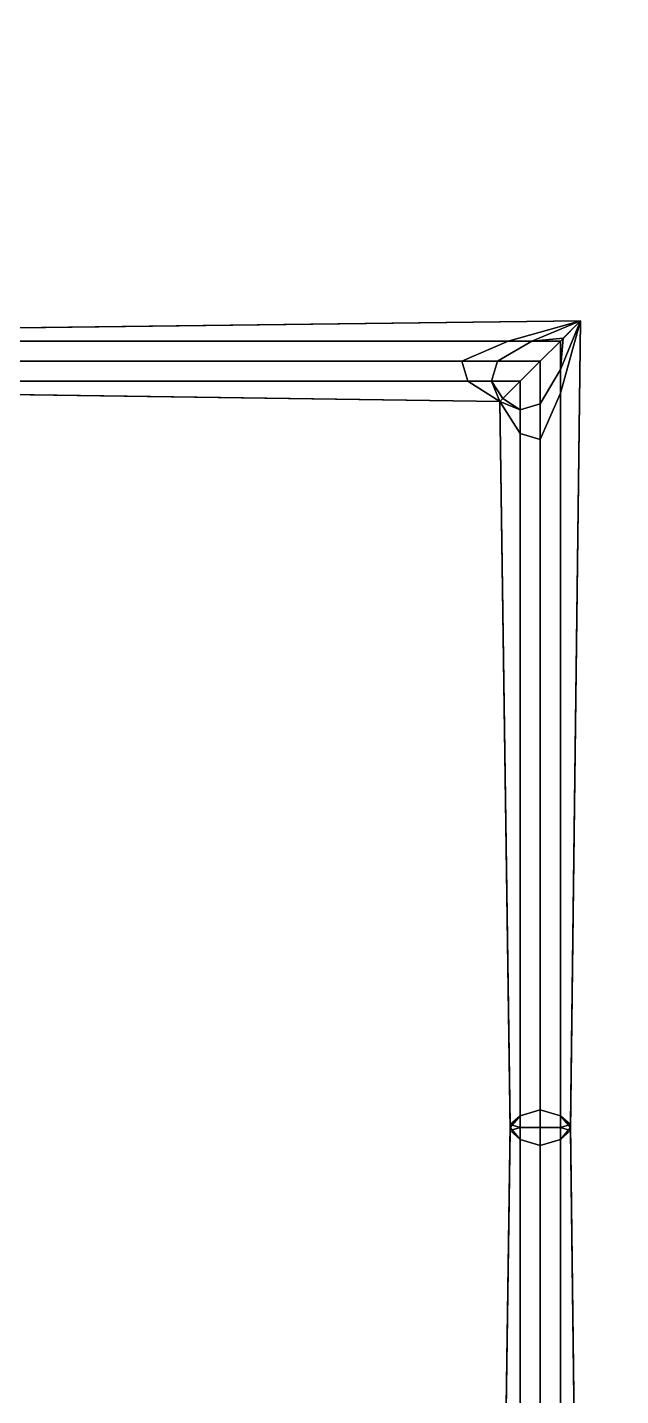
# Model space of a CAD drawing. Extents: x -9.3 to 15.5, y -7 to 5.4.
# Drawn here: x -1.261 to -0.486, y -1.682 to 0.104 of the extents above; entities that cross this region are included whole.
import ezdxf

# ---------------------------------------------------------------- set-up
doc = ezdxf.new("R2010")
doc.units = 0

msp = doc.modelspace()

# ---------------------------------------------------------------- linework, layer by layer
for points in [[(5.2088, -5.8, 10.2), (5.2088, 4.8, 10.2), (-8.3912, 4.8, 10.2), (-8.3912, -5.8, 10.2)], [(-0.4291, 0.1675, 11.0716), (-2.7534, 0.1675, 11.0716), (-2.7534, -2.8311, 11.0716), (-0.4291, -2.8311, 11.0716)], [(-1.6068, -0.3056, 15.7319), (-1.5912, -0.2924, 15.7763), (-0.5387, -0.2793, 14.2273), (-0.6332, -0.3056, 14.2644)], [(-1.6068, -0.3056, 12.6338), (-1.5912, -0.2924, 12.6782), (-0.5387, -0.2793, 11.1292), (-0.6332, -0.3056, 11.1663)], [(-1.6068, -0.3056, 18.83), (-1.5912, -0.2924, 18.8744), (-0.5387, -0.2793, 17.3254), (-0.6332, -0.3056, 17.3625)], [(-1.6068, -0.3056, 17.3625), (-0.6332, -0.3056, 17.3625), (-0.5387, -0.2793, 17.3254), (-1.5912, -0.2924, 17.3254)], [(-1.6068, -0.3056, 11.1663), (-0.6332, -0.3056, 11.1663), (-0.5387, -0.2793, 11.1292), (-1.5951, -0.2924, 11.1292)], [(-1.6068, -0.3056, 14.2644), (-0.6332, -0.3056, 14.2644), (-0.5387, -0.2793, 14.2273), (-1.5912, -0.2924, 14.2273)], [(-1.5912, -0.3056, 11.092), (-1.5951, -0.2924, 11.1292), (-0.5387, -0.2793, 11.1292), (-0.565, -0.3056, 11.092)], [(-1.5757, -0.3056, 18.9189), (-0.6021, -0.3056, 17.4514), (-0.5387, -0.2793, 17.3254), (-1.5912, -0.2924, 18.8744)], [(-1.5757, -0.3056, 15.8208), (-0.6021, -0.3056, 14.3533), (-0.5387, -0.2793, 14.2273), (-1.5912, -0.2924, 15.7763)], [(-1.5757, -0.3056, 12.7227), (-0.6021, -0.3056, 11.2552), (-0.5387, -0.2793, 11.1292), (-1.5912, -0.2924, 12.6782)], [(-1.5912, -0.3056, 20.4607), (-0.565, -0.3056, 20.4607), (-0.5387, -0.2793, 20.4235), (-1.5874, -0.2924, 20.4235)], [(-1.5757, -0.3056, 14.1901), (-1.5912, -0.2924, 14.2273), (-0.5387, -0.2793, 14.2273), (-0.6021, -0.3056, 14.1901)], [(-1.5757, -0.3056, 17.2882), (-1.5912, -0.2924, 17.3254), (-0.5387, -0.2793, 17.3254), (-0.6021, -0.3056, 17.2882)], [(-1.5757, -0.3056, 20.3864), (-1.5874, -0.2924, 20.4235), (-0.5387, -0.2793, 20.4235), (-0.6021, -0.3056, 20.3864)], [(-0.6021, -0.3056, 15.8208), (-0.6021, -0.3056, 17.2882), (-0.5387, -0.2793, 17.3254), (-0.5611, -0.3017, 15.7986)], [(-0.6021, -0.3056, 15.8208), (-0.5611, -0.3017, 15.7986), (-0.5387, -0.2793, 14.2273), (-0.6021, -0.3056, 14.3533)], [(-0.6021, -0.3056, 12.7227), (-0.6021, -0.3056, 14.1901), (-0.5387, -0.2793, 14.2273), (-0.5611, -0.3017, 12.7004)], [(-0.6021, -0.3056, 12.7227), (-0.5611, -0.3017, 12.7004), (-0.5387, -0.2793, 11.1292), (-0.6021, -0.3056, 11.2552)], [(-0.6021, -0.3056, 18.9189), (-0.6021, -0.3056, 20.3864), (-0.5387, -0.2793, 20.4235), (-0.5611, -0.3017, 18.8967)], [(-0.6021, -0.3056, 18.9189), (-0.5611, -0.3017, 18.8967), (-0.5387, -0.2793, 17.3254), (-0.6021, -0.3056, 17.4514)], [(-0.565, -1.3163, 17.2882), (-0.565, -0.3427, 17.2882), (-0.5387, -0.2793, 17.3254), (-0.5518, -1.3318, 17.3254)], [(-0.565, -1.3163, 14.1901), (-0.565, -0.3427, 14.1901), (-0.5387, -0.2793, 14.2273), (-0.5518, -1.3318, 14.2273)], [(-0.565, -1.3474, 14.2644), (-0.5518, -1.3318, 14.2273), (-0.5387, -0.2793, 14.2273), (-0.565, -0.3738, 14.2644)], [(-0.565, -0.3427, 15.8208), (-0.565, -0.3427, 14.3533), (-0.5387, -0.2793, 14.2273), (-0.5611, -0.3017, 15.7986)], [(-0.565, -0.3427, 15.8208), (-0.5611, -0.3017, 15.7986), (-0.5387, -0.2793, 17.3254), (-0.565, -0.3427, 17.2882)], [(-0.565, -1.3318, 11.092), (-0.565, -0.3056, 11.092), (-0.5387, -0.2793, 11.1292), (-0.5518, -1.3357, 11.1292)], [(-0.565, -1.3163, 15.8208), (-0.5518, -1.3318, 15.7763), (-0.5387, -0.2793, 14.2273), (-0.565, -0.3427, 14.3533)], [(-0.565, -1.3163, 12.7227), (-0.5518, -1.3318, 12.6782), (-0.5387, -0.2793, 11.1292), (-0.565, -0.3427, 11.2552)], [(-0.565, -1.3474, 11.1663), (-0.5518, -1.3357, 11.1292), (-0.5387, -0.2793, 11.1292), (-0.565, -0.3738, 11.1663)], [(-0.565, -1.3474, 17.3625), (-0.5518, -1.3318, 17.3254), (-0.5387, -0.2793, 17.3254), (-0.565, -0.3738, 17.3625)], [(-0.565, -0.3427, 12.7227), (-0.565, -0.3427, 11.2552), (-0.5387, -0.2793, 11.1292), (-0.5611, -0.3017, 12.7004)], [(-0.565, -0.3427, 12.7227), (-0.5611, -0.3017, 12.7004), (-0.5387, -0.2793, 14.2273), (-0.565, -0.3427, 14.1901)], [(-0.565, -1.3474, 15.7319), (-0.565, -0.3738, 14.2644), (-0.5387, -0.2793, 14.2273), (-0.5518, -1.3318, 15.7763)], [(-0.565, -1.3474, 12.6338), (-0.565, -0.3738, 11.1663), (-0.5387, -0.2793, 11.1292), (-0.5518, -1.3318, 12.6782)], [(-0.565, -1.3318, 20.4607), (-0.5518, -1.3279, 20.4235), (-0.5387, -0.2793, 20.4235), (-0.565, -0.3056, 20.4607)], [(-0.565, -1.3163, 20.3864), (-0.565, -0.3427, 20.3864), (-0.5387, -0.2793, 20.4235), (-0.5518, -1.3279, 20.4235)], [(-0.565, -1.3474, 18.83), (-0.565, -0.3738, 17.3625), (-0.5387, -0.2793, 17.3254), (-0.5518, -1.3318, 18.8744)], [(-0.565, -1.3163, 18.9189), (-0.5518, -1.3318, 18.8744), (-0.5387, -0.2793, 17.3254), (-0.565, -0.3427, 17.4514)], [(-0.565, -0.3427, 18.9189), (-0.565, -0.3427, 17.4514), (-0.5387, -0.2793, 17.3254), (-0.5611, -0.3017, 18.8967)], [(-0.565, -0.3427, 18.9189), (-0.5611, -0.3017, 18.8967), (-0.5387, -0.2793, 20.4235), (-0.565, -0.3427, 20.3864)], [(-1.6068, -0.3056, 15.7319), (-0.6332, -0.3056, 14.2644), (-0.6935, -0.3318, 14.283), (-1.6145, -0.3318, 15.7097)], [(-1.6068, -0.3056, 12.6338), (-0.6332, -0.3056, 11.1663), (-0.6935, -0.3318, 11.1849), (-1.6145, -0.3318, 12.6115)], [(-1.6068, -0.3056, 18.83), (-0.6332, -0.3056, 17.3625), (-0.6935, -0.3318, 17.3811), (-1.6145, -0.3318, 18.8078)], [(-1.6068, -0.3056, 17.3625), (-1.6145, -0.3318, 17.3811), (-0.6935, -0.3318, 17.3811), (-0.6332, -0.3056, 17.3625)], [(-1.6068, -0.3056, 11.1663), (-1.6145, -0.3318, 11.1849), (-0.6935, -0.3318, 11.1849), (-0.6332, -0.3056, 11.1663)], [(-1.6068, -0.3056, 14.2644), (-1.6145, -0.3318, 14.283), (-0.6935, -0.3318, 14.283), (-0.6332, -0.3056, 14.2644)], [(-1.5912, -0.3056, 11.092), (-0.565, -0.3056, 11.092), (-0.5912, -0.3318, 11.0734), (-1.5912, -0.3318, 11.0734)], [(-1.5912, -0.3056, 20.4607), (-1.5912, -0.3318, 20.4792), (-0.5912, -0.3318, 20.4792), (-0.565, -0.3056, 20.4607)], [(-1.5757, -0.3056, 18.9189), (-1.5679, -0.3318, 18.9411), (-0.647, -0.3318, 17.5145), (-0.6021, -0.3056, 17.4514)], [(-1.5757, -0.3056, 15.8208), (-1.5679, -0.3318, 15.843), (-0.647, -0.3318, 14.4163), (-0.6021, -0.3056, 14.3533)], [(-1.5757, -0.3056, 12.7227), (-1.5679, -0.3318, 12.7449), (-0.647, -0.3318, 11.3182), (-0.6021, -0.3056, 11.2552)], [(-1.5757, -0.3056, 20.3864), (-0.6021, -0.3056, 20.3864), (-0.647, -0.3318, 20.3678), (-1.5679, -0.3318, 20.3678)], [(-1.5757, -0.3056, 14.1901), (-0.6021, -0.3056, 14.1901), (-0.647, -0.3318, 14.1715), (-1.5679, -0.3318, 14.1715)], [(-1.5757, -0.3056, 17.2882), (-0.6021, -0.3056, 17.2882), (-0.647, -0.3318, 17.2697), (-1.5679, -0.3318, 17.2697)], [(-0.6021, -0.3056, 15.8208), (-0.6021, -0.3056, 14.3533), (-0.647, -0.3318, 14.4163), (-0.647, -0.3318, 15.843)], [(-0.6021, -0.3056, 15.8208), (-0.647, -0.3318, 15.843), (-0.647, -0.3318, 17.2697), (-0.6021, -0.3056, 17.2882)], [(-0.6021, -0.3056, 12.7227), (-0.6021, -0.3056, 11.2552), (-0.647, -0.3318, 11.3182), (-0.647, -0.3318, 12.7449)], [(-0.6021, -0.3056, 12.7227), (-0.647, -0.3318, 12.7449), (-0.647, -0.3318, 14.1715), (-0.6021, -0.3056, 14.1901)], [(-0.6021, -0.3056, 18.9189), (-0.6021, -0.3056, 17.4514), (-0.647, -0.3318, 17.5145), (-0.647, -0.3318, 18.9411)], [(-0.6021, -0.3056, 18.9189), (-0.647, -0.3318, 18.9411), (-0.647, -0.3318, 20.3678), (-0.6021, -0.3056, 20.3864)], [(-0.565, -1.3318, 11.092), (-0.5912, -1.3318, 11.0734), (-0.5912, -0.3318, 11.0734), (-0.565, -0.3056, 11.092)], [(-0.565, -1.3318, 20.4607), (-0.565, -0.3056, 20.4607), (-0.5912, -0.3318, 20.4792), (-0.5912, -1.3318, 20.4792)], [(-1.6068, -0.3581, 15.7319), (-1.6145, -0.3318, 15.7097), (-0.6935, -0.3318, 14.283), (-0.6857, -0.3581, 14.2644)], [(-1.6068, -0.3581, 12.6338), (-1.6145, -0.3318, 12.6115), (-0.6935, -0.3318, 11.1849), (-0.6857, -0.3581, 11.1663)], [(-1.6068, -0.3581, 18.83), (-1.6145, -0.3318, 18.8078), (-0.6935, -0.3318, 17.3811), (-0.6857, -0.3581, 17.3625)], [(-1.6068, -0.3581, 17.3625), (-0.6857, -0.3581, 17.3625), (-0.6935, -0.3318, 17.3811), (-1.6145, -0.3318, 17.3811)], [(-1.6068, -0.3581, 11.1663), (-0.6857, -0.3581, 11.1663), (-0.6935, -0.3318, 11.1849), (-1.6145, -0.3318, 11.1849)], [(-1.6068, -0.3581, 14.2644), (-0.6857, -0.3581, 14.2644), (-0.6935, -0.3318, 14.283), (-1.6145, -0.3318, 14.283)], [(-1.5912, -0.3581, 11.092), (-1.5912, -0.3318, 11.0734), (-0.5912, -0.3318, 11.0734), (-0.6175, -0.3581, 11.092)], [(-1.5912, -0.3581, 20.4607), (-0.6175, -0.3581, 20.4607), (-0.5912, -0.3318, 20.4792), (-1.5912, -0.3318, 20.4792)], [(-1.5757, -0.3581, 18.9189), (-0.6547, -0.3581, 17.4514), (-0.647, -0.3318, 17.5145), (-1.5679, -0.3318, 18.9411)], [(-1.5757, -0.3581, 15.8208), (-0.6547, -0.3581, 14.3533), (-0.647, -0.3318, 14.4163), (-1.5679, -0.3318, 15.843)], [(-1.5757, -0.3581, 12.7227), (-0.6547, -0.3581, 11.2552), (-0.647, -0.3318, 11.3182), (-1.5679, -0.3318, 12.7449)], [(-1.5757, -0.3581, 20.3864), (-1.5679, -0.3318, 20.3678), (-0.647, -0.3318, 20.3678), (-0.6547, -0.3581, 20.3864)], [(-1.5757, -0.3581, 14.1901), (-1.5679, -0.3318, 14.1715), (-0.647, -0.3318, 14.1715), (-0.6547, -0.3581, 14.1901)], [(-1.5757, -0.3581, 17.2882), (-1.5679, -0.3318, 17.2697), (-0.647, -0.3318, 17.2697), (-0.6547, -0.3581, 17.2882)], [(-0.6547, -0.3581, 15.8208), (-0.6547, -0.3581, 17.2882), (-0.647, -0.3318, 17.2697), (-0.647, -0.3318, 15.843)], [(-0.6547, -0.3581, 15.8208), (-0.647, -0.3318, 15.843), (-0.647, -0.3318, 14.4163), (-0.6547, -0.3581, 14.3533)], [(-0.6547, -0.3581, 12.7227), (-0.6547, -0.3581, 14.1901), (-0.647, -0.3318, 14.1715), (-0.647, -0.3318, 12.7449)], [(-0.6547, -0.3581, 12.7227), (-0.647, -0.3318, 12.7449), (-0.647, -0.3318, 11.3182), (-0.6547, -0.3581, 11.2552)], [(-0.6547, -0.3581, 18.9189), (-0.6547, -0.3581, 20.3864), (-0.647, -0.3318, 20.3678), (-0.647, -0.3318, 18.9411)], [(-0.6547, -0.3581, 18.9189), (-0.647, -0.3318, 18.9411), (-0.647, -0.3318, 17.5145), (-0.6547, -0.3581, 17.4514)], [(-0.6175, -1.3318, 11.092), (-0.6175, -0.3581, 11.092), (-0.5912, -0.3318, 11.0734), (-0.5912, -1.3318, 11.0734)], [(-0.6175, -1.3318, 20.4607), (-0.5912, -1.3318, 20.4792), (-0.5912, -0.3318, 20.4792), (-0.6175, -0.3581, 20.4607)], [(-0.565, -1.3163, 17.2882), (-0.5912, -1.3085, 17.2697), (-0.5912, -0.3876, 17.2697), (-0.565, -0.3427, 17.2882)], [(-0.565, -1.3163, 14.1901), (-0.5912, -1.3085, 14.1715), (-0.5912, -0.3876, 14.1715), (-0.565, -0.3427, 14.1901)], [(-0.565, -0.3427, 15.8208), (-0.565, -0.3427, 17.2882), (-0.5912, -0.3876, 17.2697), (-0.5912, -0.3876, 15.843)], [(-0.565, -0.3427, 15.8208), (-0.5912, -0.3876, 15.843), (-0.5912, -0.3876, 14.4163), (-0.565, -0.3427, 14.3533)], [(-0.565, -1.3163, 15.8208), (-0.565, -0.3427, 14.3533), (-0.5912, -0.3876, 14.4163), (-0.5912, -1.3085, 15.843)], [(-0.565, -1.3163, 12.7227), (-0.565, -0.3427, 11.2552), (-0.5912, -0.3876, 11.3182), (-0.5912, -1.3085, 12.7449)], [(-0.565, -0.3427, 12.7227), (-0.565, -0.3427, 14.1901), (-0.5912, -0.3876, 14.1715), (-0.5912, -0.3876, 12.7449)], [(-0.565, -0.3427, 12.7227), (-0.5912, -0.3876, 12.7449), (-0.5912, -0.3876, 11.3182), (-0.565, -0.3427, 11.2552)], [(-0.565, -1.3163, 20.3864), (-0.5912, -1.3085, 20.3678), (-0.5912, -0.3876, 20.3678), (-0.565, -0.3427, 20.3864)], [(-0.565, -1.3163, 18.9189), (-0.565, -0.3427, 17.4514), (-0.5912, -0.3876, 17.5145), (-0.5912, -1.3085, 18.9411)], [(-0.565, -0.3427, 18.9189), (-0.565, -0.3427, 20.3864), (-0.5912, -0.3876, 20.3678), (-0.5912, -0.3876, 18.9411)], [(-0.565, -0.3427, 18.9189), (-0.5912, -0.3876, 18.9411), (-0.5912, -0.3876, 17.5145), (-0.565, -0.3427, 17.4514)], [(-1.6068, -0.3581, 15.7319), (-0.6857, -0.3581, 14.2644), (-0.6438, -0.3844, 14.2273), (-1.5912, -0.3712, 15.7763)], [(-1.6068, -0.3581, 12.6338), (-0.6857, -0.3581, 11.1663), (-0.6438, -0.3844, 11.1292), (-1.5912, -0.3712, 12.6782)], [(-1.6068, -0.3581, 18.83), (-0.6857, -0.3581, 17.3625), (-0.6438, -0.3844, 17.3254), (-1.5912, -0.3712, 18.8744)], [(-1.6068, -0.3581, 17.3625), (-1.5912, -0.3712, 17.3254), (-0.6438, -0.3844, 17.3254), (-0.6857, -0.3581, 17.3625)], [(-1.6068, -0.3581, 11.1663), (-1.5951, -0.3712, 11.1292), (-0.6438, -0.3844, 11.1292), (-0.6857, -0.3581, 11.1663)], [(-1.6068, -0.3581, 14.2644), (-1.5912, -0.3712, 14.2273), (-0.6438, -0.3844, 14.2273), (-0.6857, -0.3581, 14.2644)], [(-1.5912, -0.3581, 11.092), (-0.6175, -0.3581, 11.092), (-0.6438, -0.3844, 11.1292), (-1.5951, -0.3712, 11.1292)], [(-1.5757, -0.3581, 18.9189), (-1.5912, -0.3712, 18.8744), (-0.6438, -0.3844, 17.3254), (-0.6547, -0.3581, 17.4514)], [(-1.5757, -0.3581, 15.8208), (-1.5912, -0.3712, 15.7763), (-0.6438, -0.3844, 14.2273), (-0.6547, -0.3581, 14.3533)], [(-1.5757, -0.3581, 12.7227), (-1.5912, -0.3712, 12.6782), (-0.6438, -0.3844, 11.1292), (-0.6547, -0.3581, 11.2552)], [(-1.5912, -0.3581, 20.4607), (-1.5874, -0.3712, 20.4235), (-0.6438, -0.3844, 20.4235), (-0.6175, -0.3581, 20.4607)], [(-1.5757, -0.3581, 14.1901), (-0.6547, -0.3581, 14.1901), (-0.6438, -0.3844, 14.2273), (-1.5912, -0.3712, 14.2273)], [(-1.5757, -0.3581, 17.2882), (-0.6547, -0.3581, 17.2882), (-0.6438, -0.3844, 17.3254), (-1.5912, -0.3712, 17.3254)], [(-1.5757, -0.3581, 20.3864), (-0.6547, -0.3581, 20.3864), (-0.6438, -0.3844, 20.4235), (-1.5874, -0.3712, 20.4235)], [(-0.6547, -0.3581, 15.8208), (-0.6547, -0.3581, 14.3533), (-0.6438, -0.3844, 14.2273), (-0.6399, -0.3805, 15.7986)], [(-0.6547, -0.3581, 15.8208), (-0.6399, -0.3805, 15.7986), (-0.6438, -0.3844, 17.3254), (-0.6547, -0.3581, 17.2882)], [(-0.6547, -0.3581, 12.7227), (-0.6547, -0.3581, 11.2552), (-0.6438, -0.3844, 11.1292), (-0.6399, -0.3805, 12.7004)], [(-0.6547, -0.3581, 12.7227), (-0.6399, -0.3805, 12.7004), (-0.6438, -0.3844, 14.2273), (-0.6547, -0.3581, 14.1901)], [(-0.6547, -0.3581, 18.9189), (-0.6547, -0.3581, 17.4514), (-0.6438, -0.3844, 17.3254), (-0.6399, -0.3805, 18.8967)], [(-0.6547, -0.3581, 18.9189), (-0.6399, -0.3805, 18.8967), (-0.6438, -0.3844, 20.4235), (-0.6547, -0.3581, 20.3864)], [(-0.6175, -1.3318, 11.092), (-0.6306, -1.3357, 11.1292), (-0.6438, -0.3844, 11.1292), (-0.6175, -0.3581, 11.092)], [(-0.6175, -1.3318, 20.4607), (-0.6175, -0.3581, 20.4607), (-0.6438, -0.3844, 20.4235), (-0.6306, -1.3279, 20.4235)], [(-0.565, -1.3474, 14.2644), (-0.565, -0.3738, 14.2644), (-0.5912, -0.4341, 14.283), (-0.5912, -1.3551, 14.283)], [(-0.565, -1.3474, 11.1663), (-0.565, -0.3738, 11.1663), (-0.5912, -0.4341, 11.1849), (-0.5912, -1.3551, 11.1849)], [(-0.565, -1.3474, 17.3625), (-0.565, -0.3738, 17.3625), (-0.5912, -0.4341, 17.3811), (-0.5912, -1.3551, 17.3811)], [(-0.565, -1.3474, 15.7319), (-0.5912, -1.3551, 15.7097), (-0.5912, -0.4341, 14.283), (-0.565, -0.3738, 14.2644)], [(-0.565, -1.3474, 12.6338), (-0.5912, -1.3551, 12.6115), (-0.5912, -0.4341, 11.1849), (-0.565, -0.3738, 11.1663)], [(-0.565, -1.3474, 18.83), (-0.5912, -1.3551, 18.8078), (-0.5912, -0.4341, 17.3811), (-0.565, -0.3738, 17.3625)], [(-0.6175, -0.3952, 15.8208), (-0.6175, -0.3952, 17.2882), (-0.6438, -0.3844, 17.3254), (-0.6399, -0.3805, 15.7986)], [(-0.6175, -0.3952, 15.8208), (-0.6399, -0.3805, 15.7986), (-0.6438, -0.3844, 14.2273), (-0.6175, -0.3952, 14.3533)], [(-0.6175, -0.3952, 18.9189), (-0.6175, -0.3952, 20.3864), (-0.6438, -0.3844, 20.4235), (-0.6399, -0.3805, 18.8967)], [(-0.6175, -0.3952, 18.9189), (-0.6399, -0.3805, 18.8967), (-0.6438, -0.3844, 17.3254), (-0.6175, -0.3952, 17.4514)], [(-0.6175, -0.3952, 12.7227), (-0.6175, -0.3952, 14.1901), (-0.6438, -0.3844, 14.2273), (-0.6399, -0.3805, 12.7004)], [(-0.6175, -0.3952, 12.7227), (-0.6399, -0.3805, 12.7004), (-0.6438, -0.3844, 11.1292), (-0.6175, -0.3952, 11.2552)], [(-0.6175, -1.3163, 17.2882), (-0.6306, -1.3318, 17.3254), (-0.6438, -0.3844, 17.3254), (-0.6175, -0.3952, 17.2882)], [(-0.6175, -1.3163, 14.1901), (-0.6306, -1.3318, 14.2273), (-0.6438, -0.3844, 14.2273), (-0.6175, -0.3952, 14.1901)], [(-0.6175, -1.3474, 14.2644), (-0.6175, -0.4263, 14.2644), (-0.6438, -0.3844, 14.2273), (-0.6306, -1.3318, 14.2273)], [(-0.6175, -1.3163, 15.8208), (-0.6175, -0.3952, 14.3533), (-0.6438, -0.3844, 14.2273), (-0.6306, -1.3318, 15.7763)], [(-0.6175, -1.3163, 12.7227), (-0.6175, -0.3952, 11.2552), (-0.6438, -0.3844, 11.1292), (-0.6306, -1.3318, 12.6782)], [(-0.6175, -1.3474, 11.1663), (-0.6175, -0.4263, 11.1663), (-0.6438, -0.3844, 11.1292), (-0.6306, -1.3357, 11.1292)], [(-0.6175, -1.3474, 17.3625), (-0.6175, -0.4263, 17.3625), (-0.6438, -0.3844, 17.3254), (-0.6306, -1.3318, 17.3254)], [(-0.6175, -1.3474, 15.7319), (-0.6306, -1.3318, 15.7763), (-0.6438, -0.3844, 14.2273), (-0.6175, -0.4263, 14.2644)], [(-0.6175, -1.3474, 12.6338), (-0.6306, -1.3318, 12.6782), (-0.6438, -0.3844, 11.1292), (-0.6175, -0.4263, 11.1663)], [(-0.6175, -1.3163, 20.3864), (-0.6306, -1.3279, 20.4235), (-0.6438, -0.3844, 20.4235), (-0.6175, -0.3952, 20.3864)], [(-0.6175, -1.3474, 18.83), (-0.6306, -1.3318, 18.8744), (-0.6438, -0.3844, 17.3254), (-0.6175, -0.4263, 17.3625)], [(-0.6175, -1.3163, 18.9189), (-0.6175, -0.3952, 17.4514), (-0.6438, -0.3844, 17.3254), (-0.6306, -1.3318, 18.8744)], [(-0.6175, -0.3952, 15.8208), (-0.6175, -0.3952, 14.3533), (-0.5912, -0.3876, 14.4163), (-0.5912, -0.3876, 15.843)], [(-0.6175, -0.3952, 15.8208), (-0.5912, -0.3876, 15.843), (-0.5912, -0.3876, 17.2697), (-0.6175, -0.3952, 17.2882)], [(-0.6175, -0.3952, 18.9189), (-0.6175, -0.3952, 17.4514), (-0.5912, -0.3876, 17.5145), (-0.5912, -0.3876, 18.9411)], [(-0.6175, -0.3952, 18.9189), (-0.5912, -0.3876, 18.9411), (-0.5912, -0.3876, 20.3678), (-0.6175, -0.3952, 20.3864)], [(-0.6175, -1.3163, 17.2882), (-0.6175, -0.3952, 17.2882), (-0.5912, -0.3876, 17.2697), (-0.5912, -1.3085, 17.2697)], [(-0.6175, -1.3163, 14.1901), (-0.6175, -0.3952, 14.1901), (-0.5912, -0.3876, 14.1715), (-0.5912, -1.3085, 14.1715)], [(-0.6175, -1.3163, 15.8208), (-0.5912, -1.3085, 15.843), (-0.5912, -0.3876, 14.4163), (-0.6175, -0.3952, 14.3533)], [(-0.6175, -1.3163, 12.7227), (-0.5912, -1.3085, 12.7449), (-0.5912, -0.3876, 11.3182), (-0.6175, -0.3952, 11.2552)], [(-0.6175, -0.3952, 12.7227), (-0.6175, -0.3952, 11.2552), (-0.5912, -0.3876, 11.3182), (-0.5912, -0.3876, 12.7449)], [(-0.6175, -0.3952, 12.7227), (-0.5912, -0.3876, 12.7449), (-0.5912, -0.3876, 14.1715), (-0.6175, -0.3952, 14.1901)], [(-0.6175, -1.3163, 20.3864), (-0.6175, -0.3952, 20.3864), (-0.5912, -0.3876, 20.3678), (-0.5912, -1.3085, 20.3678)], [(-0.6175, -1.3163, 18.9189), (-0.5912, -1.3085, 18.9411), (-0.5912, -0.3876, 17.5145), (-0.6175, -0.3952, 17.4514)], [(-0.6175, -1.3474, 14.2644), (-0.5912, -1.3551, 14.283), (-0.5912, -0.4341, 14.283), (-0.6175, -0.4263, 14.2644)], [(-0.6175, -1.3474, 11.1663), (-0.5912, -1.3551, 11.1849), (-0.5912, -0.4341, 11.1849), (-0.6175, -0.4263, 11.1663)], [(-0.6175, -1.3474, 17.3625), (-0.5912, -1.3551, 17.3811), (-0.5912, -0.4341, 17.3811), (-0.6175, -0.4263, 17.3625)], [(-0.6175, -1.3474, 15.7319), (-0.6175, -0.4263, 14.2644), (-0.5912, -0.4341, 14.283), (-0.5912, -1.3551, 15.7097)], [(-0.6175, -1.3474, 12.6338), (-0.6175, -0.4263, 11.1663), (-0.5912, -0.4341, 11.1849), (-0.5912, -1.3551, 12.6115)], [(-0.6175, -1.3474, 18.83), (-0.6175, -0.4263, 17.3625), (-0.5912, -0.4341, 17.3811), (-0.5912, -1.3551, 18.8078)], [(-0.6175, -1.3163, 17.2882), (-0.6175, -2.2374, 17.2882), (-0.6438, -2.2793, 17.3254), (-0.6306, -1.3318, 17.3254)], [(-0.6175, -1.3163, 14.1901), (-0.6175, -2.2374, 14.1901), (-0.6438, -2.2793, 14.2273), (-0.6306, -1.3318, 14.2273)], [(-0.6175, -1.3163, 15.8208), (-0.6306, -1.3318, 15.7763), (-0.6438, -2.2793, 17.3254), (-0.6175, -2.2374, 17.2882)], [(-0.6175, -1.3163, 12.7227), (-0.6306, -1.3318, 12.6782), (-0.6438, -2.2793, 14.2273), (-0.6175, -2.2374, 14.1901)], [(-0.6175, -1.3163, 20.3864), (-0.6175, -2.2374, 20.3864), (-0.6438, -2.2793, 20.4235), (-0.6306, -1.3279, 20.4235)], [(-0.6175, -1.3163, 18.9189), (-0.6306, -1.3318, 18.8744), (-0.6438, -2.2793, 20.4235), (-0.6175, -2.2374, 20.3864)], [(-0.6175, -1.3163, 17.2882), (-0.5912, -1.3085, 17.2697), (-0.5912, -2.2295, 17.2697), (-0.6175, -2.2374, 17.2882)], [(-0.6175, -1.3163, 14.1901), (-0.5912, -1.3085, 14.1715), (-0.5912, -2.2295, 14.1715), (-0.6175, -2.2374, 14.1901)], [(-0.6175, -1.3163, 15.8208), (-0.6175, -2.2374, 17.2882), (-0.5912, -2.2295, 17.2697), (-0.5912, -1.3085, 15.843)], [(-0.6175, -1.3163, 12.7227), (-0.6175, -2.2374, 14.1901), (-0.5912, -2.2295, 14.1715), (-0.5912, -1.3085, 12.7449)], [(-0.6175, -1.3163, 20.3864), (-0.5912, -1.3085, 20.3678), (-0.5912, -2.2295, 20.3678), (-0.6175, -2.2374, 20.3864)], [(-0.6175, -1.3163, 18.9189), (-0.6175, -2.2374, 20.3864), (-0.5912, -2.2295, 20.3678), (-0.5912, -1.3085, 18.9411)], [(-0.565, -1.3163, 17.2882), (-0.565, -2.2899, 17.2882), (-0.5912, -2.2295, 17.2697), (-0.5912, -1.3085, 17.2697)], [(-0.565, -1.3163, 14.1901), (-0.565, -2.2899, 14.1901), (-0.5912, -2.2295, 14.1715), (-0.5912, -1.3085, 14.1715)], [(-0.565, -1.3163, 15.8208), (-0.5912, -1.3085, 15.843), (-0.5912, -2.2295, 17.2697), (-0.565, -2.2899, 17.2882)], [(-0.565, -1.3163, 12.7227), (-0.5912, -1.3085, 12.7449), (-0.5912, -2.2295, 14.1715), (-0.565, -2.2899, 14.1901)], [(-0.565, -1.3163, 20.3864), (-0.565, -2.2899, 20.3864), (-0.5912, -2.2295, 20.3678), (-0.5912, -1.3085, 20.3678)], [(-0.565, -1.3163, 18.9189), (-0.5912, -1.3085, 18.9411), (-0.5912, -2.2295, 20.3678), (-0.565, -2.2899, 20.3864)], [(-0.565, -1.3163, 17.2882), (-0.5518, -1.3318, 17.3254), (-0.5387, -2.3844, 17.3254), (-0.565, -2.2899, 17.2882)], [(-0.565, -1.3163, 14.1901), (-0.5518, -1.3318, 14.2273), (-0.5387, -2.3844, 14.2273), (-0.565, -2.2899, 14.1901)], [(-0.565, -1.3163, 15.8208), (-0.565, -2.2899, 17.2882), (-0.5387, -2.3844, 17.3254), (-0.5518, -1.3318, 15.7763)], [(-0.565, -1.3163, 12.7227), (-0.565, -2.2899, 14.1901), (-0.5387, -2.3844, 14.2273), (-0.5518, -1.3318, 12.6782)], [(-0.565, -1.3163, 20.3864), (-0.5518, -1.3279, 20.4235), (-0.5387, -2.3844, 20.4235), (-0.565, -2.2899, 20.3864)], [(-0.565, -1.3163, 18.9189), (-0.565, -2.2899, 20.3864), (-0.5387, -2.3844, 20.4235), (-0.5518, -1.3318, 18.8744)], [(-0.6175, -1.3318, 20.4607), (-0.6306, -1.3279, 20.4235), (-0.6438, -2.2793, 20.4235), (-0.6175, -2.3056, 20.4607)], [(-0.6175, -1.3474, 14.2644), (-0.6306, -1.3318, 14.2273), (-0.6438, -2.2793, 14.2273), (-0.6175, -2.2684, 14.2644)], [(-0.6175, -1.3318, 11.092), (-0.6175, -2.3056, 11.092), (-0.6438, -2.2793, 11.1292), (-0.6306, -1.3357, 11.1292)], [(-0.6175, -1.3474, 17.3625), (-0.6306, -1.3318, 17.3254), (-0.6438, -2.2793, 17.3254), (-0.6175, -2.2684, 17.3625)], [(-0.6175, -1.3474, 15.7319), (-0.6175, -2.2684, 17.1993), (-0.6438, -2.2793, 17.3254), (-0.6306, -1.3318, 15.7763)], [(-0.6175, -1.3474, 12.6338), (-0.6175, -2.2684, 14.1012), (-0.6438, -2.2793, 14.2273), (-0.6306, -1.3318, 12.6782)], [(-0.6175, -1.3474, 18.83), (-0.6175, -2.2684, 20.2975), (-0.6438, -2.2793, 20.4235), (-0.6306, -1.3318, 18.8744)], [(-0.6175, -1.3474, 11.1663), (-0.6306, -1.3357, 11.1292), (-0.6438, -2.2793, 11.1292), (-0.6175, -2.2684, 11.1663)], [(-0.6175, -1.3318, 11.092), (-0.5912, -1.3318, 11.0734), (-0.5912, -2.3318, 11.0734), (-0.6175, -2.3056, 11.092)], [(-0.6175, -1.3318, 20.4607), (-0.6175, -2.3056, 20.4607), (-0.5912, -2.3318, 20.4792), (-0.5912, -1.3318, 20.4792)], [(-0.565, -1.3318, 11.092), (-0.565, -2.3581, 11.092), (-0.5912, -2.3318, 11.0734), (-0.5912, -1.3318, 11.0734)], [(-0.565, -1.3318, 20.4607), (-0.5912, -1.3318, 20.4792), (-0.5912, -2.3318, 20.4792), (-0.565, -2.3581, 20.4607)], [(-0.565, -1.3318, 20.4607), (-0.565, -2.3581, 20.4607), (-0.5387, -2.3844, 20.4235), (-0.5518, -1.3279, 20.4235)], [(-0.565, -1.3474, 14.2644), (-0.565, -2.3209, 14.2644), (-0.5387, -2.3844, 14.2273), (-0.5518, -1.3318, 14.2273)], [(-0.565, -1.3318, 11.092), (-0.5518, -1.3357, 11.1292), (-0.5387, -2.3844, 11.1292), (-0.565, -2.3581, 11.092)], [(-0.565, -1.3474, 17.3625), (-0.565, -2.3209, 17.3625), (-0.5387, -2.3844, 17.3254), (-0.5518, -1.3318, 17.3254)], [(-0.565, -1.3474, 15.7319), (-0.5518, -1.3318, 15.7763), (-0.5387, -2.3844, 17.3254), (-0.565, -2.3209, 17.1993)], [(-0.565, -1.3474, 12.6338), (-0.5518, -1.3318, 12.6782), (-0.5387, -2.3844, 14.2273), (-0.565, -2.3209, 14.1012)], [(-0.565, -1.3474, 18.83), (-0.5518, -1.3318, 18.8744), (-0.5387, -2.3844, 20.4235), (-0.565, -2.3209, 20.2975)], [(-0.565, -1.3474, 11.1663), (-0.565, -2.3209, 11.1663), (-0.5387, -2.3844, 11.1292), (-0.5518, -1.3357, 11.1292)], [(-0.6175, -1.3474, 14.2644), (-0.6175, -2.2684, 14.2644), (-0.5912, -2.2761, 14.283), (-0.5912, -1.3551, 14.283)], [(-0.6175, -1.3474, 11.1663), (-0.6175, -2.2684, 11.1663), (-0.5912, -2.2761, 11.1849), (-0.5912, -1.3551, 11.1849)], [(-0.6175, -1.3474, 17.3625), (-0.6175, -2.2684, 17.3625), (-0.5912, -2.2761, 17.3811), (-0.5912, -1.3551, 17.3811)], [(-0.6175, -1.3474, 15.7319), (-0.5912, -1.3551, 15.7097), (-0.5912, -2.2761, 17.1363), (-0.6175, -2.2684, 17.1993)], [(-0.6175, -1.3474, 12.6338), (-0.5912, -1.3551, 12.6115), (-0.5912, -2.2761, 14.0382), (-0.6175, -2.2684, 14.1012)], [(-0.6175, -1.3474, 18.83), (-0.5912, -1.3551, 18.8078), (-0.5912, -2.2761, 20.2344), (-0.6175, -2.2684, 20.2975)], [(-0.565, -1.3474, 14.2644), (-0.5912, -1.3551, 14.283), (-0.5912, -2.2761, 14.283), (-0.565, -2.3209, 14.2644)], [(-0.565, -1.3474, 11.1663), (-0.5912, -1.3551, 11.1849), (-0.5912, -2.2761, 11.1849), (-0.565, -2.3209, 11.1663)], [(-0.565, -1.3474, 17.3625), (-0.5912, -1.3551, 17.3811), (-0.5912, -2.2761, 17.3811), (-0.565, -2.3209, 17.3625)], [(-0.565, -1.3474, 15.7319), (-0.565, -2.3209, 17.1993), (-0.5912, -2.2761, 17.1363), (-0.5912, -1.3551, 15.7097)], [(-0.565, -1.3474, 12.6338), (-0.565, -2.3209, 14.1012), (-0.5912, -2.2761, 14.0382), (-0.5912, -1.3551, 12.6115)], [(-0.565, -1.3474, 18.83), (-0.565, -2.3209, 20.2975), (-0.5912, -2.2761, 20.2344), (-0.5912, -1.3551, 18.8078)]]:
    msp.add_3dface(points)

doc.saveas('drawing.dxf')
